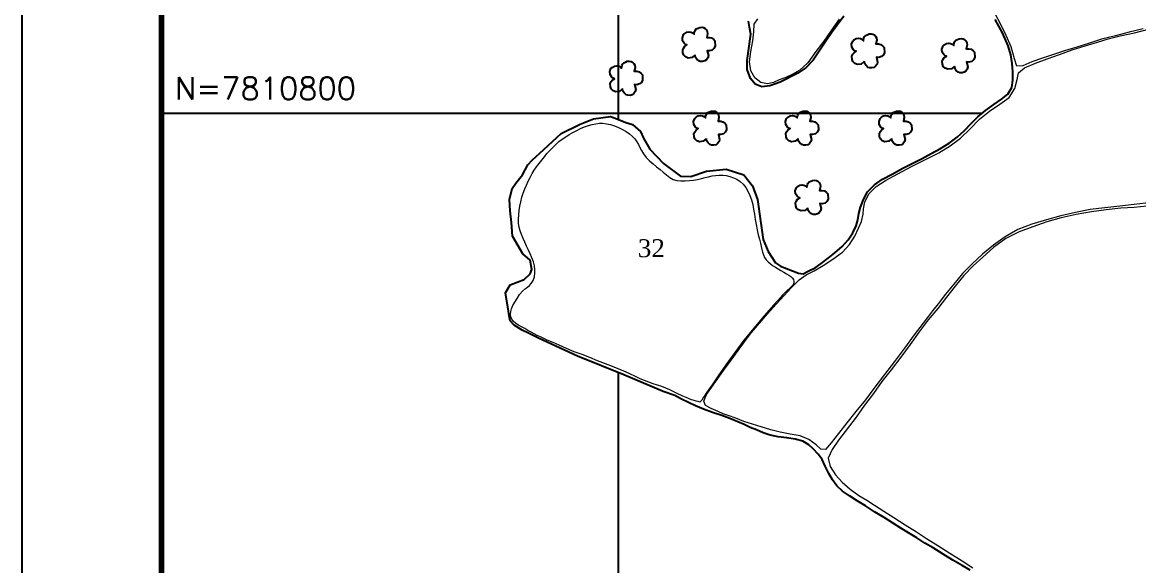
# Model space of a CAD drawing. Extents: x 721269 to 724957, y 7809358 to 7811965.
# Drawn here: x 721269 to 722263, y 7810397 to 7810881 of the extents above; entities that cross this region are included whole.
import ezdxf
from ezdxf.enums import TextEntityAlignment as Align

# ---------------------------------------------------------------- set-up
doc = ezdxf.new("R2010")
doc.units = 0
doc.linetypes.add('CONTINUO', pattern=[0])
for name, color, linetype in [('0114000371', 1, 'Continuous'), ('0114000371021', 5, 'Continuous'), ('0114000371024', 5, 'Continuous'), ('0114000371025', 5, 'Continuous'), ('0114000371032', 5, 'Continuous'), ('_SIMBOLO ARVORE', 94, 'Continuous'), ('FOLHA', 5, 'Continuous'), ('MALHA', 8, 'Continuous'), ('NUMERAÇÕES', 7, 'Continuous')]:
    doc.layers.add(name, color=color, linetype=linetype)
doc.layers.add('NUMERAÇÕES DOS TALHÕES', color=7, linetype='Continuous', true_color=0xffffff)
doc.styles.add('AGROCAD', font='romans.shx')
doc.styles.add('AREAS', font='times.ttf')

# ---------------------------------------------------------------- blocks, each defined once
blk = doc.blocks.new('MATO')
at = {"layer": '_SIMBOLO ARVORE', "linetype": 'CONTINUO'}
blk.add_polyline3d([(722557.94, 7810173.37, 0), (722555.31, 7810171.16, 0), (722551.96, 7810170.77, 0), (722549.57, 7810171.7, 0), (722547.87, 7810173.36, 0), (722547.17, 7810175.27, 0), (722546.99, 7810178.09, 0), (722547.9, 7810179.87, 0), (722548.86, 7810181.18, 0), (722550.79, 7810182.49, 0), (722549.56, 7810182.88, 0), (722548.35, 7810183.88, 0), (722546.93, 7810186.12, 0), (722546.67, 7810188.79, 0), (722547.7, 7810191.58, 0), (722548.78, 7810192.57, 0), (722550.75, 7810193.78, 0), (722552.81, 7810194.05, 0), (722554.47, 7810193.82, 0), (722555.77, 7810193.21, 0), (722557.2, 7810191.93, 0), (722557.63, 7810194.38, 0), (722558, 7810195.35, 0), (722559.07, 7810196.71, 0), (722560.66, 7810197.29, 0), (722562.21, 7810197.98, 0), (722563.96, 7810198.14, 0), (722565.61, 7810197.9, 0), (722566.96, 7810197.19, 0), (722567.95, 7810196.12, 0), (722568.83, 7810194.39, 0), (722569.17, 7810192.47, 0), (722568.38, 7810189.06, 0), (722570.77, 7810189.09, 0), (722572.75, 7810188.62, 0), (722574.62, 7810187.14, 0), (722575.66, 7810185.95, 0), (722575.94, 7810181.25, 0), (722574.78, 7810179.14, 0), (722573.25, 7810177.74, 0), (722570.84, 7810177.09, 0), (722568.72, 7810177.28, 0), (722569.85, 7810172.88, 0), (722569.33, 7810171.01, 0), (722568.06, 7810169.22, 0), (722566.66, 7810168.11, 0), (722564.67, 7810167.62, 0), (722562.7, 7810167.74, 0), (722561.22, 7810168.16, 0), (722559.53, 7810169.82, 0), (722558.38, 7810171.32, 0), (722558.03, 7810173.6, 0)], dxfattribs=at)
blk = doc.blocks.new('area_de_talhao')
at = {"layer": 'NUMERAÇÕES', "linetype": 'Continuous', "style": 'AREAS'}
blk.add_attdef('NRO', text='', height=20, dxfattribs=at).set_placement((0, 6.1), align=Align.CENTER)
blk = doc.blocks.new('coordi')
at = {"layer": 'MALHA', "linetype": 'Continuous', "style": 'AGROCAD'}
blk.add_attdef('COORDI', (6, 6), '', height=10, dxfattribs=at)

msp = doc.modelspace()

# ---------------------------------------------------------------- linework, layer by layer
at = {"layer": '0114000371'}
for points in [[(722113.18, 7810392.75), (722106.14, 7810396.64), (722097.92, 7810401.68), (722089.11, 7810406.98), (722080.24, 7810412.39), (722073.06, 7810416.71), (722065.72, 7810421.32), (722058.49, 7810425.82), (722051.44, 7810430.12), (722044.1, 7810434.83), (722036.55, 7810439.44), (722028.07, 7810444.73), (722020.02, 7810449.85), (722012.69, 7810454.47), (722005.95, 7810458.78), (721999.7, 7810463.13), (721994.63, 7810467.85), (721990.67, 7810473.02), (721987.25, 7810478.66), (721984.18, 7810485.34), (721981.31, 7810491.21), (721977.95, 7810496.08), (721973.55, 7810500.72), (721969.5, 7810504.39), (721964.32, 7810507.72), (721957.49, 7810509.39), (721949.83, 7810510.44), (721942.37, 7810511.55), (721935.12, 7810512.95), (721928.76, 7810515.06), (721922.98, 7810517.57), (721917.2, 7810519.75), (721911.86, 7810522.51), (721906.23, 7810524.96), (721899.3, 7810527.67), (721891.96, 7810530.38), (721883.89, 7810533.21), (721875.76, 7810536.24), (721868.49, 7810539.21), (721862.25, 7810542.17), (721856.08, 7810545.13), (721850.29, 7810548.28), (721839.81, 7810551.99), (721804.82, 7810566.61), (721763.39, 7810583.33), (721728.82, 7810599.27), (721719.84, 7810603.91), (721714.12, 7810606.52), (721706.95, 7810611.12), (721703.63, 7810614.75), (721702.66, 7810619.39), (721702.06, 7810623.54), (721699.34, 7810639.72), (721703.42, 7810646.96), (721715.88, 7810651.67), (721721.43, 7810656.75), (721722.67, 7810660.49), (721721.23, 7810668.92), (721714.7, 7810674.48), (721705.48, 7810690.3), (721704.56, 7810702.37), (721703.62, 7810712.91), (721703.01, 7810722.99), (721705.34, 7810732.83), (721708.56, 7810737.58), (721714.39, 7810745.05), (721719.17, 7810753.97), (721722.97, 7810758.06), (721733.5, 7810767.52), (721748.81, 7810781.76), (721765.83, 7810790.14), (721777.7, 7810794.86), (721792.73, 7810796.91), (721797.06, 7810795.61), (721806.47, 7810791.74), (721812.41, 7810789.79), (721819.49, 7810783.48), (721822.31, 7810777.69), (721827.86, 7810767.86), (721840.21, 7810755.04), (721855.15, 7810743.83), (721864.31, 7810743.42), (721878.51, 7810748.19), (721895.91, 7810750.06), (721911.53, 7810744.88), (721919.43, 7810735.16), (721923.87, 7810723.05), (721926.51, 7810703.9), (721928.87, 7810687.28), (721933.26, 7810676.73), (721939.85, 7810666.58), (721944.36, 7810663.44), (721960.4, 7810657.3), (721964.5, 7810656.64), (721969.66, 7810659.34), (721975.08, 7810662.06), (721980.71, 7810665.83), (721986.86, 7810670.65), (721992.81, 7810675.47), (721999.33, 7810681.12), (722004.48, 7810687.16), (722008.83, 7810693.25), (722011.67, 7810699.45), (722012.97, 7810703.64), (722013.59, 7810706.66), (722014.25, 7810710.44), (722015.71, 7810716.14), (722018.19, 7810723.09), (722021.93, 7810729.69), (722027.94, 7810735.98), (722035.15, 7810740.98), (722043.71, 7810745.72), (722053.37, 7810750.85), (722062.83, 7810755.56), (722070.46, 7810759.45), (722078.42, 7810763.91), (722086.82, 7810768.41), (722094.62, 7810773.08), (722101.58, 7810778.45), (722108.32, 7810784.42), (722114.15, 7810790.7), (722120.26, 7810796.8), (722127.1, 7810802.25), (722134.41, 7810807.59), (722141.28, 7810812.32), (722146.95, 7810816.83), (722150.35, 7810822.86), (722151.18, 7810829.47), (722151.26, 7810836.83), (722150.69, 7810844.14), (722149.47, 7810851.87), (722147.07, 7810859.89), (722142.21, 7810871.59), (722135.5, 7810883.37)], [(722000.82, 7810886.49), (721989.84, 7810871.56), (721984.75, 7810864.04), (721973.56, 7810847.07), (721966.82, 7810840.32), (721959.88, 7810835.66), (721943.97, 7810827.53), (721934.92, 7810824.44), (721927.6, 7810823.38), (721921.66, 7810825.74), (721917.59, 7810830.89), (721914.69, 7810838.74), (721914.65, 7810846.9), (721918.04, 7810870.44), (721916.67, 7810876.7), (721915.8, 7810881.82)]]:
    msp.add_lwpolyline(points, dxfattribs=at)
at = {"layer": '0114000371021', "lineweight": 20}
msp.add_lwpolyline([(722270.85, 7810717.14), (722259.44, 7810715.95), (722247.43, 7810715.13), (722234.46, 7810713.71), (722221.3, 7810712.11), (722207.81, 7810709.74), (722194.33, 7810706.69), (722181.7, 7810703), (722169.04, 7810698.77), (722157.08, 7810694.26), (722145.06, 7810688.27), (722134.03, 7810680.28), (722124.54, 7810671.67), (722115.84, 7810663.81), (722107.62, 7810655.38), (722100.05, 7810645.87), (722092.29, 7810635.96), (722084.41, 7810625.8), (722075.92, 7810615.61), (722067.81, 7810605.01), (722059.89, 7810593.73), (722051.42, 7810582.46), (722042.84, 7810571.21), (722034.62, 7810560.79), (722027.15, 7810549.98), (722019.29, 7810539.63), (722011.62, 7810528.89), (721996.06, 7810508.43), (721990.34, 7810500.05), (721986.88, 7810492.53), (721988.6, 7810484.98), (721993.19, 7810477.73), (721999.39, 7810471.14), (722006.37, 7810464.89), (722014.15, 7810459.19), (722021.16, 7810454.93), (722028.14, 7810450.59), (722036.4, 7810445.2), (722045.4, 7810439.68), (722055.52, 7810432.91), (722065.59, 7810426.68), (722074.46, 7810420.77), (722084.48, 7810414.64), (722095.3, 7810407.89), (722106.15, 7810400.93), (722115.81, 7810394.61)], dxfattribs=at)
at = {"layer": '0114000371024', "lineweight": 20, "elevation": 559.36}
msp.add_lwpolyline([(722284.68, 7810721.42), (722259.39, 7810718.52), (722246.54, 7810717.12), (722233.34, 7810715.58), (722220.22, 7810713.98), (722207.19, 7810711.36), (722194.19, 7810708.37), (722181.27, 7810704.79), (722168.28, 7810700.88), (722155.92, 7810696.12), (722144.36, 7810689.84), (722133.95, 7810682.4), (722124.36, 7810674.23), (722115.11, 7810665.69), (722106.55, 7810656.91), (722098.64, 7810647.6), (722091.44, 7810638.66), (722084.7, 7810630.12), (722079.75, 7810623.78), (722076.1, 7810619.03), (722071.36, 7810612.92), (722063.45, 7810602.34), (722054.69, 7810590.43), (722045.89, 7810578.63), (722036.96, 7810567.17), (722028.46, 7810555.86), (722020.01, 7810544.55), (722011.44, 7810533.96), (722003.55, 7810523.92), (721996.03, 7810514.53), (721989.51, 7810505.97), (721984.55, 7810500.31), (721980.22, 7810500.57), (721976.11, 7810504.29), (721969.53, 7810509.06), (721961.73, 7810512.32), (721953.08, 7810513.78), (721944.08, 7810515.65), (721935.7, 7810517.73), (721927.15, 7810520.34), (721911.76, 7810525.24), (721904.68, 7810528.13), (721897.82, 7810530.51), (721893.18, 7810531.83), (721888.75, 7810534.06), (721882.44, 7810536.78), (721877.53, 7810539.36), (721875.94, 7810543.19), (721878.5, 7810549.06), (721882.77, 7810555.35), (721893.55, 7810570.68), (721900.24, 7810579.88), (721906.61, 7810588.3), (721912.39, 7810596.12), (721918.51, 7810604.32), (721932.69, 7810621.1), (721940.47, 7810629.57), (721947.57, 7810637.39), (721954.01, 7810644.52), (721960.95, 7810651.38), (721967.31, 7810655.96), (721974.33, 7810659.32), (721982.22, 7810664.28), (721990.96, 7810669.94), (721999.71, 7810676.18), (722005.93, 7810682.8), (722010.57, 7810690.39), (722013.86, 7810697.52), (722016.56, 7810703.47), (722017.96, 7810709.8), (722018.33, 7810714.73), (722019.44, 7810721.02), (722023.35, 7810728.42), (722029.62, 7810734.65), (722037.86, 7810740.07), (722048.76, 7810745.95), (722060.92, 7810752.31), (722085.27, 7810764.58), (722095.59, 7810770.72), (722104.75, 7810777.81), (722113.23, 7810786.09), (722121.52, 7810794.53), (722130.62, 7810801.76), (722139.82, 7810807.89), (722148.02, 7810813.83), (722153.02, 7810821.85), (722155.15, 7810829.88), (722156.34, 7810835.77), (722161.7, 7810840.48), (722171.48, 7810844.64), (722181.81, 7810848.44), (722192.8, 7810852.3), (722204.21, 7810856.42), (722215.88, 7810860), (722226.65, 7810863.17), (722236.35, 7810866.23), (722247.01, 7810868.76), (722259.6, 7810871.67), (722272.32, 7810874.88)], dxfattribs=at)
at = {"layer": '0114000371025', "lineweight": 20, "elevation": 550.88}
for points in [[(721996.52, 7810883.71), (721989.36, 7810873.71), (721982.92, 7810864.09), (721975.69, 7810854.86), (721968.77, 7810844.7), (721961.45, 7810838.17), (721954.66, 7810834.35), (721949.04, 7810831.76), (721943.29, 7810829.78), (721938.13, 7810827.39), (721932.76, 7810826.1), (721926.78, 7810827.41), (721921.48, 7810831.54), (721917.85, 7810837.7), (721916.86, 7810845.85), (721917.84, 7810854.78), (721919.72, 7810864.52), (721920.59, 7810872.39), (721921.01, 7810879.31), (721924.13, 7810884.02)], [(722267.52, 7810875.24), (722254.9, 7810872.11), (722242.75, 7810868.94), (722230.37, 7810865.79), (722218.76, 7810862.13), (722208.23, 7810858.73), (722197.25, 7810855.57), (722186.73, 7810852.01), (722177.78, 7810848.94), (722168.2, 7810845.85), (722160.33, 7810842.19), (722154.96, 7810841.72), (722152.72, 7810848.38), (722149.86, 7810859.2), (722145.51, 7810869.27), (722140.64, 7810878.88), (722135.51, 7810888.42)]]:
    msp.add_lwpolyline(points, dxfattribs=at)
at = {"layer": '0114000371032', "lineweight": 20, "elevation": 538.35}
msp.add_lwpolyline([(721827.65, 7810757.5), (721830.79, 7810754.73), (721833.97, 7810752.2), (721837.04, 7810749.68), (721839.89, 7810747.22), (721842.63, 7810744.85), (721845.59, 7810742.6), (721848.76, 7810740.97), (721851.99, 7810740.04), (721855.4, 7810739.71), (721859.21, 7810739.72), (721863.13, 7810740.01), (721866.81, 7810740.28), (721870.35, 7810740.84), (721873.88, 7810741.72), (721877.23, 7810742.48), (721880.33, 7810743.28), (721883.41, 7810743.96), (721886.57, 7810744.53), (721889.76, 7810744.82), (721892.91, 7810744.74), (721895.99, 7810744.25), (721899.2, 7810743.43), (721902.49, 7810742.43), (721905.42, 7810741.06), (721908.37, 7810739.11), (721911.05, 7810736.61), (721913.33, 7810733.63), (721915.29, 7810730.31), (721917.03, 7810726.57), (721918.56, 7810722.58), (721919.56, 7810718.49), (721920.3, 7810714.32), (721921.03, 7810709.94), (721921.83, 7810705.3), (721922.71, 7810700.61), (721923.58, 7810696.02), (721924.53, 7810691.63), (721925.54, 7810687.67), (721926.47, 7810684.19), (721927.23, 7810681.1), (721927.83, 7810678.33), (721928.41, 7810675.93), (721929.06, 7810673.64), (721930.05, 7810671.34), (721931.49, 7810669.33), (721933.21, 7810667.52), (721935.18, 7810665.91), (721937.34, 7810664.31), (721939.81, 7810662.71), (721942.18, 7810661.25), (721944.56, 7810659.83), (721947.26, 7810658.22), (721949.76, 7810656.78), (721951.89, 7810655.57), (721953.45, 7810654.44), (721954.73, 7810653.22), (721955.87, 7810651.74), (721956.34, 7810649.99), (721956.29, 7810648.62), (721955.98, 7810647.72), (721955.23, 7810646.77), (721953.17, 7810644.66), (721949.9, 7810641.54), (721946.17, 7810637.65), (721942.26, 7810633.31), (721938.19, 7810628.84), (721929.65, 7810619.18), (721920.53, 7810608.45), (721911.78, 7810597.54), (721903.51, 7810586.57), (721895.57, 7810575.75), (721888.67, 7810565.81), (721883.36, 7810557.82), (721878.79, 7810551.36), (721876.58, 7810547.95), (721875.79, 7810546.8), (721874.22, 7810544.24), (721872.45, 7810542.5), (721870.84, 7810542.85), (721869.31, 7810543.24), (721867.38, 7810543.77), (721865.11, 7810544.49), (721860.18, 7810546.45), (721857.28, 7810547.78), (721851.82, 7810550.48), (721845.72, 7810553.25), (721838.72, 7810556.29), (721830.85, 7810558.84), (721826.95, 7810560.15), (721823.09, 7810561.67), (721819.32, 7810563.24), (721815.89, 7810564.8), (721809.47, 7810567.95), (721804.83, 7810569.98), (721799.84, 7810572.11), (721793.23, 7810574.67), (721788.47, 7810576.46), (721781.42, 7810579.22), (721774.49, 7810582.1), (721767.54, 7810584.76), (721760.58, 7810587.36), (721753.71, 7810590.32), (721747.23, 7810593.22), (721741.67, 7810595.62), (721736.52, 7810597.77), (721730.53, 7810600.53), (721727.64, 7810601.86), (721724.83, 7810603.26), (721722.08, 7810604.68), (721719.29, 7810606.29), (721716.48, 7810607.94), (721713.72, 7810609.49), (721710.91, 7810611.03), (721708.4, 7810612.62), (721706.23, 7810614.5), (721704.85, 7810616.41), (721704.07, 7810618.52), (721703.89, 7810620.76), (721704.15, 7810623.06), (721704.81, 7810625.45), (721705.98, 7810628.42), (721707.57, 7810631.61), (721709.58, 7810634.9), (721711.95, 7810638.23), (721714.57, 7810641.16), (721717.02, 7810643.66), (721718.87, 7810644.95), (721720.66, 7810646.44), (721722.31, 7810648.23), (721723.89, 7810650.82), (721725.06, 7810654.19), (721725.47, 7810657.5), (721725.39, 7810660.67), (721725.07, 7810663.97), (721724.21, 7810667.47), (721722.91, 7810671), (721721.38, 7810674.47), (721719.74, 7810677.92), (721718.16, 7810681.47), (721716.52, 7810684.93), (721714.93, 7810688.29), (721713.51, 7810691.66), (721712.32, 7810695.1), (721711.47, 7810698.32), (721710.94, 7810701.72), (721710.92, 7810705.38), (721711.1, 7810709.21), (721711.5, 7810713.08), (721712.1, 7810716.97), (721712.89, 7810721), (721713.96, 7810724.94), (721715.12, 7810728.75), (721716.46, 7810732.38), (721717.98, 7810735.9), (721719.63, 7810739.35), (721721.39, 7810742.74), (721723.19, 7810746.06), (721724.98, 7810749.18), (721726.88, 7810752.2), (721729.24, 7810755.04), (721731.69, 7810758.08), (721733.94, 7810761.08), (721736.26, 7810763.95), (721738.69, 7810766.69), (721741.37, 7810769.35), (721744.12, 7810772.08), (721746.86, 7810774.55), (721749.79, 7810776.75), (721752.96, 7810778.86), (721756.13, 7810780.79), (721759.35, 7810782.63), (721762.79, 7810784.38), (721766.23, 7810786.18), (721769.72, 7810787.81), (721773.22, 7810789), (721776.64, 7810789.87), (721779.85, 7810790.58), (721783.05, 7810791), (721786.18, 7810790.94), (721789.39, 7810790.55), (721792.83, 7810789.84), (721796.4, 7810788.67), (721799.95, 7810787.2), (721803.53, 7810785.52), (721806.86, 7810783.59), (721809.82, 7810781.49), (721812.35, 7810779.28), (721814.47, 7810776.99), (721816.25, 7810774.5), (721817.75, 7810772.01), (721819.14, 7810769.45), (721820.6, 7810766.75), (721822.33, 7810763.73), (721824.66, 7810760.53)], close=True, dxfattribs=at)
at = {"layer": 'FOLHA', "color": 5}
msp.add_lwpolyline([(724956.58, 7809358.1), (721268.86, 7809358.1), (721268.86, 7811965.37), (724956.58, 7811965.37)], close=True, dxfattribs=at)
at = {"layer": 'FOLHA', "color": 5, "const_width": 4.97}
msp.add_lwpolyline([(721392.95, 7811847.08), (724838.28, 7811847.08), (724838.28, 7809482.19), (721392.95, 7809482.19)], close=True, dxfattribs=at)
at = {"layer": 'MALHA'}
for points in [[(721800, 7810794.41), (721800, 7811468.09)], [(721392.95, 7810800), (722124.28, 7810800)], [(721800, 7809482.19), (721800, 7810568.56)]]:
    msp.add_lwpolyline(points, dxfattribs=at)

# ---------------------------------------------------------------- block references
at = {"layer": '_SIMBOLO ARVORE'}
for p in [(-689.79, 678.35), (-539, 672.61), (-458.58, 668.3), (-754.41, 648.21), (-679.73, 603.73), (-597.88, 603.73), (-514.58, 603.73), (-589.26, 542.02)]:
    msp.add_blockref('MATO', p, dxfattribs=at)
at = {"layer": 'MALHA'}
ref = msp.add_blockref('coordi', (721392.95, 7810800), dxfattribs=dict(at, xscale=2, yscale=2, zscale=2))
ref.add_attrib('COORDI', 'N=7810800', (721404.95, 7810812), dxfattribs={"height": 20, "style": 'AGROCAD'})
at = {"layer": 'NUMERAÇÕES DOS TALHÕES'}
ref = msp.add_blockref('area_de_talhao', (721829.27, 7810666.75), dxfattribs=dict(at, xscale=0.8, yscale=0.8, zscale=0.8))
ref.add_attrib('NRO', '32', dxfattribs={"layer": 'NUMERAÇÕES', "height": 16, "style": 'AREAS'}).set_placement((721829.27, 7810671.61), align=Align.CENTER)

doc.saveas('drawing.dxf')
